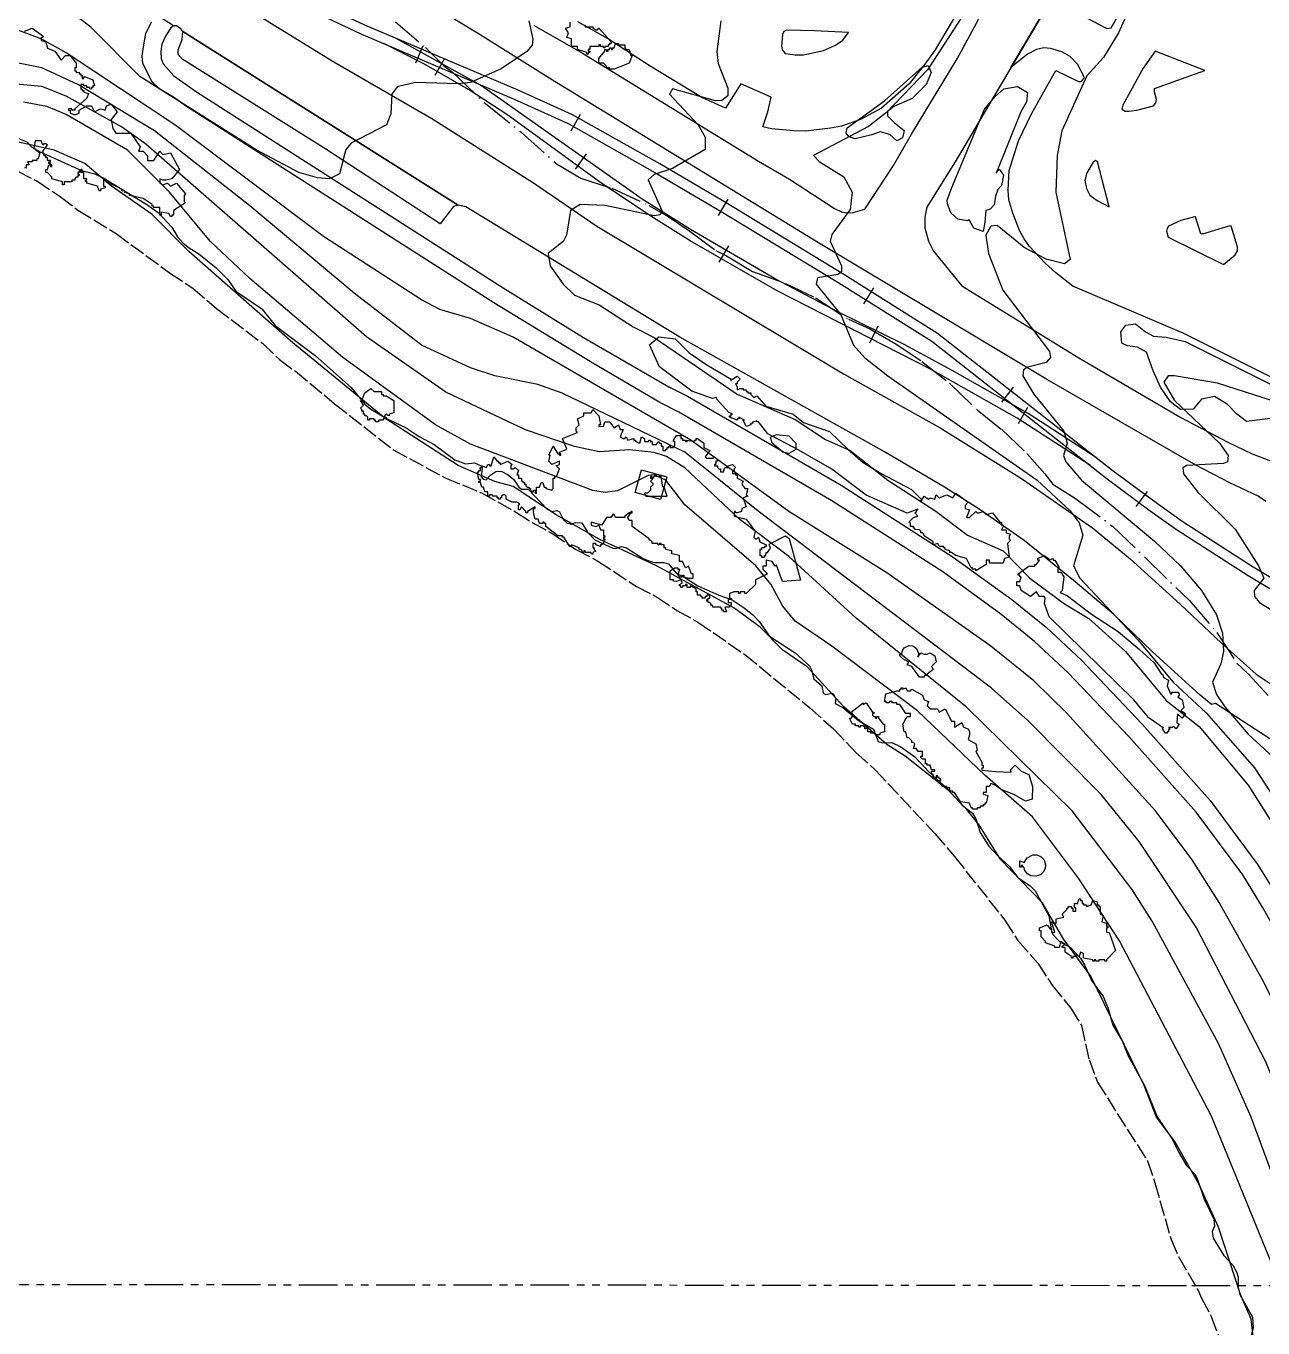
# Model space of a CAD drawing. Header units: metres. Extents: x -550 to 550, y -500 to 950.
# Drawn here: x -290.1 to -86.6, y 376.7 to 590.9 of the extents above; entities that cross this region are included whole.
import ezdxf

# ---------------------------------------------------------------- set-up
doc = ezdxf.new("R2010")
doc.units = ezdxf.units.M
doc.header["$LTSCALE"] = 2
for name, pattern in [('DASHDOT', [3.556, 2.54, -0.508, 0, -0.508]), ('DASHED', [1.524, 1.27, -0.254]), ('PHANTOM', [6.35, 3.175, -0.635, 0.635, -0.635, 0.635, -0.635])]:
    doc.linetypes.add(name, pattern=pattern)
for name, color, linetype in [('SITE-BLDG-EXIST', 7, 'CONTINUOUS'), ('SITE-FLOOD-LIMIT', 5, 'DASHED'), ('SITE-PARKING', 250, 'CONTINUOUS'), ('SITE-PATH', 84, 'CONTINUOUS'), ('SITE-PROPERTY', 7, 'PHANTOM'), ('SITE-RAIL', 7, 'CONTINUOUS'), ('SITE-ROAD-PAVED', 7, 'CONTINUOUS'), ('SITE-SETBACK-WATER', 1, 'DASHDOT'), ('SITE-TREE-CANOPY', 94, 'CONTINUOUS'), ('SITE-WATER-EDGE', 5, 'CONTINUOUS'), ('TOPO-CONTOUR-MAJOR', 8, 'CONTINUOUS'), ('TOPO-CONTOUR-MINOR', 9, 'CONTINUOUS')]:
    doc.layers.add(name, color=color, linetype=linetype)

msp = doc.modelspace()

# ---------------------------------------------------------------- linework, layer by layer
at = {"layer": 'SITE-BLDG-EXIST'}
msp.add_lwpolyline([(-189.9, 514.19), (-188.85, 517.9), (-184.65, 516.73), (-185.69, 513.02)], close=True, dxfattribs=at)
at = {"layer": 'SITE-FLOOD-LIMIT'}
msp.add_lwpolyline([(-291.52, 567.05), (-288.36, 565.44), (-284.48, 562.87), (-281.57, 560.65), (-275.3, 556.77), (-266.48, 550.32), (-262.65, 547.8), (-258.77, 544.47), (-251.22, 538.72), (-248.41, 536.04), (-245.76, 534.12), (-239.33, 528.77), (-229.68, 521.21), (-221.12, 516.58), (-215.16, 514.12), (-209.4, 510.9), (-206.81, 509.24), (-203.59, 507.48), (-199.62, 504.81), (-196, 502.89), (-189.68, 498.71), (-186.36, 497), (-183, 494.79), (-179.58, 492.87), (-171.83, 487.53), (-161.16, 478.75), (-157.23, 475.31), (-153.5, 471.32), (-150.38, 468.54), (-140.57, 458.08), (-137.35, 454.29), (-129.05, 443.82), (-126.9, 440.48), (-123.63, 436.74), (-121.27, 433.14), (-118.2, 429.35), (-116.45, 426.46), (-115.2, 420.88), (-113.81, 417.18), (-105.6, 404.22), (-104.36, 400.62), (-101.71, 391.29), (-100.47, 388.5), (-97.19, 382.78), (-96.72, 381.61), (-95.08, 378.63), (-93.69, 374.87)], dxfattribs=at)
at = {"layer": 'SITE-PARKING'}
for points in [[(-79.11, 530.06), (-99.61, 540.34), (-117.85, 548.11), (-120.67, 550.3), (-122.41, 551.9), (-125.02, 554.65), (-125.87, 555.91), (-126.65, 557.27), (-127.73, 560.11), (-128.4, 562.35), (-128.53, 563.91), (-128.33, 567.17), (-126.82, 572.05), (-124.63, 576.58), (-120.68, 583.62), (-116.91, 581.82), (-116.44, 581.79), (-115.96, 582.48), (-117.09, 584.67), (-118.33, 585.93), (-119.65, 586.66), (-121.53, 587.24), (-122.63, 587.33), (-123.83, 587.04), (-125.33, 586.32), (-128.08, 584.1), (-119.16, 599.15)], [(-118.1, 593.61), (-112.58, 590.7), (-112.19, 590.53), (-111.57, 590.65), (-110.21, 593.03)], [(-136.86, 593.22), (-140.53, 587), (-142.2, 584.63), (-144.81, 581.41), (-149.35, 577.4), (-152.78, 575.52), (-155.92, 574.45), (-157.73, 574.13), (-161.84, 573.63), (-163.76, 573.66), (-167.45, 573.99), (-168.89, 574.33), (-168.05, 576.78), (-167.49, 579.22), (-172.52, 581.41), (-175.03, 577.39), (-178.91, 579.19), (-187.44, 584.31), (-194.45, 588.87), (-199.3, 591.64)]]:
    msp.add_lwpolyline(points, dxfattribs=at)
for points in [[(-219.01, 561.47), (-219.79, 561.21), (-221.96, 558.39), (-240.79, 570.67), (-264.3, 585.42), (-264.82, 585.9), (-265.07, 586.36), (-265.09, 587.01), (-264.41, 588.69), (-264.3, 590.02)], [(-264.31, 590.02), (-264.3, 590.02), (-264.3, 590.02)], [(-163.57, 586.18), (-162.18, 586.2), (-158.88, 586.9), (-156.94, 587.77), (-155.69, 588.62), (-154.79, 589.84), (-160.35, 590.16), (-164.97, 590.22), (-165.43, 590.02), (-165.66, 589.53), (-165.8, 587.59), (-165.67, 587.01), (-165.18, 586.39)], [(-104.42, 580.11), (-104.41, 580.63), (-96.12, 583.61), (-104.34, 586.8), (-106.31, 583.99), (-109.59, 577.99), (-109.82, 577.23), (-109.27, 576.92), (-108.64, 576.91), (-107.33, 577.06), (-104.6, 577.81), (-104.19, 578.26), (-104.09, 578.84)], [(-114.12, 568.79), (-114.52, 568.51), (-115.55, 566.77), (-115.88, 565.49), (-115.59, 564.19), (-115.05, 563.1), (-113.85, 562.22), (-111.86, 561.19), (-113.83, 568.58)], [(-93.07, 551.71), (-91.13, 553.28), (-90.76, 553.95), (-90.79, 554.59), (-91.8, 558.01), (-92.05, 558.04), (-96.38, 556.71), (-96.82, 556.71), (-97.68, 559.52), (-97.86, 559.55), (-100.11, 558.91), (-102.12, 557.97), (-102.36, 557.62), (-102.47, 557.15), (-102.18, 556.18)]]:
    msp.add_lwpolyline(points, close=True, dxfattribs=at)
at = {"layer": 'SITE-PATH'}
for points in [[(-83.43, 440.25), (-86.63, 445.94), (-89.89, 451.3), (-97.58, 461.61), (-108.63, 474.05), (-118.62, 484.53), (-124.15, 489.67), (-129.71, 494.18), (-139.24, 501.1), (-157.52, 512.78), (-182.7, 527.41), (-185.81, 528.96), (-196.87, 535.46), (-213.11, 545.38), (-263.68, 577.68), (-265.87, 579.23), (-268.1, 580.54), (-268.99, 581.28), (-269.48, 581.93), (-270.87, 584.81), (-271, 585.94), (-270.74, 587.83), (-270.38, 589.69), (-269.47, 591.63)], [(-265.85, 590.96), (-266.31, 590.63), (-267.13, 589.38), (-267.79, 587.95), (-267.95, 586.71), (-267.89, 585.59), (-267.55, 584.69), (-265.81, 582.72), (-262.08, 580.07), (-211.6, 547.84), (-198.4, 539.7), (-184.34, 531.55), (-181.29, 530.03), (-156, 515.36), (-137.54, 503.55), (-127.9, 496.55), (-122.21, 491.95), (-116.51, 486.64), (-106.43, 476.06), (-95.27, 463.51), (-87.4, 452.94), (-84.03, 447.41)]]:
    msp.add_lwpolyline(points, dxfattribs=at)
at = {"layer": 'SITE-PROPERTY'}
msp.add_lwpolyline([(-98.3, 383.72), (34.09, 383.62), (28.27, 364.14), (-550, 364.89), (-550, 384.09)], close=True, dxfattribs=at)
at = {"layer": 'SITE-RAIL'}
for points in [[(-82.74, 498.64), (-88.18, 501.9), (-99.9, 509.43), (-104.18, 512.45), (-111.21, 517.67), (-140.15, 540.36), (-155.54, 550.06), (-174.9, 561.81), (-185.83, 568.23), (-200.2, 576.32), (-209.13, 580.36), (-234.38, 591.09), (-244.75, 595.97), (-270.27, 611), (-279.66, 616.93), (-285.19, 621.39), (-292.31, 628.5)], [(-293.48, 627.41), (-286.27, 620.2), (-280.59, 615.62), (-271.1, 609.64), (-245.51, 594.56), (-235.02, 589.62), (-209.77, 578.89), (-200.92, 574.89), (-186.63, 566.84), (-175.72, 560.43), (-156.38, 548.69), (-141.07, 539.06), (-112.19, 516.41), (-105.12, 511.16), (-100.8, 508.1), (-89.02, 500.54), (-83.53, 497.25)], [(-114.96, 518.63), (-127.03, 526.43), (-141.3, 534.48), (-166.49, 547.36), (-180.84, 555.6), (-186.85, 559.37), (-195.35, 565), (-210.85, 576.27), (-217.29, 580.49), (-224.66, 584.7), (-231.14, 587.97)], [(-113.95, 519.87), (-125.21, 527.18), (-137.71, 534.24), (-145.64, 538.53), (-156.51, 543.91), (-166.98, 549.4), (-180.76, 557.43), (-188.75, 562.44), (-215.35, 581.21), (-229.21, 588.88)], [(-225.95, 584.89), (-224.74, 587.74)], [(-221.3, 585.47), (-222.82, 582.77)], [(-200.4, 573.69), (-198.9, 576.4)], [(-197.97, 569.89), (-199.78, 567.38)], [(-176.15, 559.76), (-174.58, 562.44)], [(-174.55, 554.74), (-176.11, 552.06)], [(-152.26, 545.21), (-150.63, 547.84)], [(-149.94, 541.55), (-151.31, 538.77)], [(-129.55, 529.06), (-127.64, 531.5)], [(-125.32, 528.16), (-126.84, 525.46)], [(-107.43, 511.87), (-105.58, 514.36)]]:
    msp.add_lwpolyline(points, dxfattribs=at)
at = {"layer": 'SITE-ROAD-PAVED'}
for points in [[(-296.97, 619.39), (-289.59, 615.85), (-285.39, 613.43), (-271.88, 604.68), (-265.72, 600.95), (-259.25, 597.28), (-239.46, 585.05), (-223.32, 575.69), (-206.61, 565.11), (-196.2, 558), (-155.58, 533.69), (-139.7, 524.81), (-126.32, 516.49), (-114.65, 508.39), (-108.42, 503.25), (-100.23, 495.82), (-93.42, 489.37), (-87.69, 484.3), (-84.25, 482)], [(-86.12, 512.7), (-87.39, 513.57), (-92.03, 515.77), (-97.62, 518.66), (-122.06, 532.72), (-159.7, 555.27), (-203.47, 582), (-215.83, 589.73), (-261.78, 617.52)], [(-84.38, 472.95), (-94.4, 479.46), (-95.06, 479.28), (-96.94, 480.81), (-104.73, 487.95), (-111.1, 494.11), (-117.48, 499.47), (-125.88, 506.26), (-133.29, 511.43), (-138.99, 515.03), (-148.88, 520.88), (-182.52, 539.73), (-217.73, 561.18), (-219.01, 561.47), (-264.31, 590.02), (-264.62, 590.46), (-265.35, 590.96), (-265.85, 590.96), (-272.61, 595.33), (-276.03, 597.27), (-286.05, 603.87), (-289.34, 605.87), (-294.26, 608.28)], [(-119.16, 599.15), (-137.06, 568.85), (-141.88, 561.1), (-142.21, 559.5), (-142.22, 557.72), (-141.64, 555.54), (-140.78, 553.87), (-136.12, 548.2), (-116.86, 536.34), (-100.07, 526.53), (-92.35, 522.44), (-88.35, 520.52), (-80.4, 517.51)], [(-206.5, 591.03), (-198.53, 586.46), (-169.59, 568.69), (-164.47, 565.71), (-157.06, 560.9), (-155.94, 560.37), (-155, 560.21), (-154.03, 560.23), (-152.09, 560.78), (-147.36, 567.97), (-144.4, 573.14), (-136.91, 585.52), (-133, 592.71)]]:
    msp.add_lwpolyline(points, dxfattribs=at)
at = {"layer": 'SITE-SETBACK-WATER'}
msp.add_lwpolyline([(-229.34, 591.64), (-224.37, 587.38), (-221.4, 584.45), (-219.95, 583.31), (-214.5, 578.16), (-208.64, 573.46), (-202.74, 568.19), (-198.83, 565.91), (-193.72, 564.23), (-187.64, 561.41), (-184.45, 559.58), (-180.88, 557.19), (-176.62, 553.99), (-174.86, 553.14), (-170.6, 550.54), (-165.12, 548.57), (-160.21, 546.19), (-154.8, 542.68), (-151.25, 541.09), (-147.09, 538.71), (-142.7, 535.75), (-138.17, 532.15), (-133.63, 527.78), (-129.55, 524.54), (-125.46, 520.59), (-122.45, 517.23), (-121.16, 515.54), (-117.41, 513.21), (-111.27, 508.59), (-98.75, 496.46), (-94.18, 491.12), (-90.87, 486.1), (-89.01, 484.34), (-85.73, 480.8)], dxfattribs=at)
at = {"layer": 'SITE-TREE-CANOPY'}
for points in [[(-198.1, 591.06), (-198.1, 590.81), (-196.85, 590.81), (-196.85, 590.56), (-196.35, 590.31), (-196.1, 590.31), (-195.86, 590.56), (-193.85, 588.31), (-193.85, 588.06), (-194.1, 588.06), (-194.1, 587.81), (-194.35, 587.81), (-194.35, 587.56), (-194.86, 587.56), (-194.85, 587.31), (-195.1, 587.31), (-195.1, 587.56), (-195.6, 587.56), (-195.6, 587.81), (-195.85, 587.81), (-195.85, 587.56), (-197.36, 587.56), (-197.35, 587.06), (-197.6, 587.06), (-197.6, 586.81), (-197.35, 586.8), (-197.35, 586.56), (-197.6, 586.56), (-197.6, 586.32), (-197.86, 586.3), (-197.86, 586.56), (-199.35, 587.06), (-199.35, 587.56), (-200.35, 587.57), (-200.35, 588.81), (-201.1, 589.06), (-200.85, 589.81), (-201.35, 590.56), (-200.6, 590.81), (-200.6, 591.56)], [(-290.35, 590.06), (-289.1, 590.56), (-287.35, 589.31), (-287.35, 589.06), (-287.61, 589.06), (-287.6, 588.56), (-286.86, 588.31), (-286.6, 587.3), (-285.35, 586.81), (-284.35, 585.31), (-283.6, 586.05), (-282.86, 586.06), (-281.85, 584.81), (-281.85, 584.06), (-282.1, 584.06), (-282.1, 583.56), (-281.85, 583.56), (-281.86, 583.3), (-281.35, 583.32), (-281.35, 583.06), (-281.1, 583.06), (-281.1, 582.81), (-280.85, 582.81), (-280.85, 582.31), (-280.6, 582.31), (-280.6, 582.56), (-280.35, 582.56), (-279.1, 582.06), (-278.85, 581.06), (-279.1, 581.07), (-279.1, 580.81), (-279.35, 580.81), (-279.35, 580.56), (-279.61, 580.57), (-279.6, 580.81), (-280.1, 580.81), (-280.1, 581.06), (-280.6, 581.06), (-280.6, 581.31), (-281.1, 581.31), (-281.1, 580.56), (-280.85, 580.56), (-280.86, 580.31), (-280.6, 580.31), (-280.6, 580.05), (-279.85, 579.81), (-280.11, 579.06), (-282.1, 577.31), (-282.1, 577.06), (-282.6, 577.07), (-282.6, 577.31), (-283.1, 577.31), (-283.1, 577.05), (-282.85, 577.07), (-282.85, 576.57), (-282.1, 576.31), (-281.35, 576.56), (-281.35, 577.06), (-280.1, 577.81), (-279.35, 577.81), (-278.85, 576.82), (-277.85, 577.31), (-277.1, 577.06), (-276.85, 577.81), (-276.1, 578.06), (-275.1, 576.81), (-276.1, 575.55), (-275.85, 574.06), (-275.35, 573.31), (-272.85, 573.31), (-271.35, 571.07), (-271.6, 570.31), (-270.86, 570.31), (-270.11, 569.56), (-270.1, 568.81), (-269.1, 568.82), (-268.1, 570.32), (-267.61, 569.81), (-266.36, 570.06), (-264.85, 567.31), (-266.1, 565.81), (-267.11, 565.56), (-267.6, 565.57), (-268.1, 565.81), (-268.1, 565.07), (-267.61, 564.81), (-266.85, 565.06), (-266.36, 564.56), (-265.35, 565.06), (-263.85, 563.31), (-264.1, 563.06), (-264.1, 562.06), (-263.85, 561.81), (-265.86, 560.56), (-265.85, 559.81), (-266.1, 559.81), (-266.1, 559.56), (-266.36, 559.56), (-266.6, 560.06), (-267.85, 560.32), (-267.85, 559.81), (-268.1, 559.81), (-268.1, 561.06), (-269.1, 561.06), (-269.11, 561.31), (-269.35, 561.31), (-269.35, 561.56), (-270.85, 562.56), (-273.11, 563.06), (-273.11, 563.31), (-273.85, 563.56), (-273.85, 563.81), (-274.35, 563.81), (-274.35, 564.06), (-276.85, 565.31), (-276.85, 565.56), (-277.35, 565.56), (-277.35, 564.56), (-277.1, 564.55), (-277.1, 564.31), (-277.85, 564.06), (-277.85, 563.81), (-278.1, 563.81), (-278.35, 564.56), (-280.1, 565.06), (-280.1, 565.32), (-280.35, 565.32), (-280.35, 565.56), (-280.1, 565.56), (-280.1, 565.8), (-280.6, 565.81), (-280.6, 566.81), (-281.11, 566.81), (-281.11, 567.06), (-281.35, 567.06), (-281.35, 566.81), (-281.6, 566.81), (-281.6, 566.56), (-281.35, 566.56), (-281.35, 566.31), (-281.6, 566.31), (-281.61, 566.06), (-281.85, 566.06), (-282.1, 565.81), (-282.1, 565.56), (-282.6, 565.56), (-282.6, 565.31), (-283.85, 565.31), (-283.85, 564.81), (-284.1, 564.81), (-284.1, 565.31), (-285.85, 565.81), (-285.85, 566.06), (-286.6, 566.81), (-286.85, 566.82), (-286.86, 567.32), (-286.6, 567.32), (-286.35, 568.06), (-286.1, 568.06), (-286.1, 568.3), (-286.35, 568.31), (-286.36, 568.56), (-286.1, 568.56), (-286.1, 568.81), (-286.6, 568.81), (-286.6, 569.31), (-286.85, 569.31), (-286.85, 569.56), (-287.11, 569.56), (-287.35, 570.31), (-286.6, 571.31), (-286.85, 571.56), (-287.1, 571.57), (-287.35, 571.31), (-287.6, 572.06), (-288.6, 572.06), (-288.85, 570.81), (-287.85, 570.06), (-288.1, 569.06), (-288.35, 569.06), (-288.35, 568.81), (-289.1, 568.81), (-289.1, 568.56), (-289.85, 568.57), (-289.6, 568.06), (-290.1, 568.07), (-290.1, 567.56), (-290.35, 567.57)], [(-85.42, 526.35), (-89.27, 525.88), (-90.94, 527.13), (-92.49, 528.73), (-94.55, 529.97), (-96.69, 529.56), (-98.07, 527.88), (-100.17, 527.81), (-101.8, 529.11), (-103.44, 531.49), (-104.65, 534.19), (-105.77, 537.28), (-107.23, 538.1), (-108.85, 538.3), (-109.81, 538.72), (-109.96, 540.6), (-109.14, 541.7), (-107.57, 541.93), (-105.9, 540.6), (-104.58, 539.92), (-102.53, 539.71), (-99.37, 539.01), (-84.69, 531.66)]]:
    msp.add_lwpolyline(points, dxfattribs=at)
for points in [[(-192.6, 587.81), (-191.6, 587.81), (-191.6, 587.31), (-191.35, 587.06), (-190.85, 587.06), (-190.6, 586.06), (-190.35, 586.06), (-190.85, 584.8), (-193.35, 583.81), (-194.1, 583.81), (-194.1, 584.06), (-194.6, 584.06), (-194.6, 584.31), (-195.11, 584.81), (-195.85, 584.81), (-195.86, 585.56), (-194.85, 586.81), (-194.85, 587.06), (-194.6, 587.06), (-194.6, 586.81), (-194.35, 586.81), (-194.35, 587.06), (-194.1, 587.06), (-194.1, 587.31), (-193.85, 587.31), (-193.85, 587.06), (-193.6, 587.06), (-193.6, 587.31), (-193.35, 587.31), (-193.1, 588.06), (-192.6, 588.06)], [(-145.88, 572.54), (-146.8, 572.05), (-147.95, 573.09), (-149.57, 573.5), (-150.92, 573.02), (-153.66, 572.37), (-154.68, 572.71), (-155.16, 573.27), (-155, 574.19), (-148.84, 578.59), (-142.65, 584.16), (-141.65, 584.43), (-141.15, 583.3), (-142, 581.32), (-144.3, 579.02), (-147.34, 577.68), (-148.34, 576.84), (-148.37, 576.14), (-147.22, 574.98), (-145.64, 573.72)], [(-135.21, 558.89), (-136.78, 559.14), (-137.93, 560.17), (-138.51, 561.65), (-138.56, 562.26), (-137.8, 564.38), (-132.39, 577.24), (-130.67, 579.35), (-129.2, 580.59), (-126.97, 580.97), (-125.3, 579.98), (-125.5, 578.44), (-126.4, 576.82), (-130.46, 566.73), (-130.01, 567.38), (-129.29, 566.4), (-129.6, 564.69), (-130.19, 564.03), (-130.58, 562.92), (-130.82, 561.48), (-131.48, 560.82), (-132.19, 560.55), (-132.32, 558.65), (-132.63, 557.14), (-134.14, 557.65), (-134.92, 559.03)], [(-286.1, 567.82), (-285.85, 567.81), (-285.85, 568.06), (-286.1, 568.06)], [(-280.85, 567.06), (-280.85, 567.31), (-281.1, 567.31), (-281.11, 567.06)], [(-173.85, 532.81), (-173.1, 533.31), (-172.6, 532.81), (-173.1, 532.31), (-173.1, 532.07), (-173.35, 532.05), (-173.1, 531.57), (-173.1, 531.06), (-172.6, 531.31), (-172.1, 531.31), (-172.1, 531.06), (-171.61, 531.06), (-171.61, 530.81), (-171.35, 530.81), (-171.35, 530.56), (-170.85, 530.56), (-170.85, 530.31), (-170.35, 529.81), (-169.85, 530.06), (-168.39, 528.36), (-163.88, 527.05), (-162.19, 525.7), (-157.93, 524.21), (-154.91, 521.31), (-152.35, 519.11), (-149.41, 517.29), (-144.41, 514.69), (-142.78, 513.01), (-142.92, 512.57), (-142.35, 513.56), (-141.6, 513.06), (-141.35, 513.31), (-140.6, 513.06), (-140.35, 513.81), (-139.85, 513.31), (-138.6, 513.81), (-137.6, 513.31), (-137.1, 514.06), (-135.1, 512.56), (-135.6, 512.06), (-135.6, 511.56), (-134.85, 511.31), (-135.35, 510.06), (-134.85, 510.06), (-133.85, 511.06), (-133.6, 510.81), (-133.36, 510.81), (-132.6, 511.07), (-132.1, 510.56), (-131.1, 510.81), (-129.85, 509.32), (-129.6, 509.31), (-129.6, 508.81), (-129.35, 508.81), (-129.35, 508.56), (-129.6, 508.06), (-128.85, 508.06), (-128.85, 507.56), (-128.1, 507.31), (-128.35, 507.05), (-128.35, 506.57), (-128.1, 506.31), (-128.6, 505.81), (-128.35, 503.56), (-129.1, 503.31), (-129.35, 502.56), (-131.6, 502.57), (-131.6, 503.05), (-132.1, 503.06), (-132.1, 502.31), (-133.85, 501.31), (-133.85, 501.56), (-134.35, 501.56), (-134.35, 501.81), (-134.6, 501.81), (-135.35, 503.32), (-137.1, 503.81), (-137.85, 504.31), (-138.1, 504.31), (-138.1, 504.57), (-138.85, 504.81), (-138.85, 505.06), (-139.1, 505.06), (-139.1, 505.31), (-139.85, 505.31), (-140.1, 505.81), (-140.86, 505.56), (-140.85, 506.06), (-142.35, 507.06), (-142.36, 507.31), (-142.6, 507.56), (-142.85, 507.56), (-142.85, 507.81), (-143.1, 508.06), (-143.85, 508.07), (-143.85, 508.31), (-144.1, 508.31), (-144.1, 508.56), (-144.6, 508.56), (-144.6, 509.06), (-144.85, 509.31), (-144.1, 510.06), (-143.36, 510.31), (-143.85, 510.81), (-143.6, 511.06), (-143.6, 511.31), (-143.35, 511.31), (-143.35, 511.42), (-145.15, 510.77), (-151.85, 513.74), (-157.54, 518.02), (-162.97, 521.15), (-168.03, 523.85), (-169.6, 525.82), (-169.85, 525.81), (-169.85, 525.99), (-170.6, 525.76), (-170.6, 525.55), (-170.85, 525.56), (-170.85, 525.31), (-171.6, 525.06), (-172.1, 526.06), (-171.89, 526.06), (-172.85, 526.55), (-172.85, 526.31), (-173.1, 526.31), (-173.1, 526.06), (-174.35, 526.56), (-174.35, 526.81), (-174.1, 526.81), (-174.1, 527.06), (-173.89, 527.06), (-174.54, 527.38), (-176.47, 529.53), (-176.52, 529.79), (-177.13, 529.62), (-180.54, 530.85), (-185.88, 534.84), (-187.54, 538.48), (-185.96, 539.79), (-183.3, 539.45), (-180.98, 537.13), (-178.09, 535.2), (-174.1, 532.81)], [(-232.85, 530.81), (-231.6, 530.81), (-231.6, 530.31), (-231.35, 530.31), (-231.35, 530.06), (-230.85, 530.06), (-229.6, 529.31), (-229.6, 527.31), (-230.35, 527.06), (-230.35, 526.81), (-230.6, 526.82), (-230.85, 527.06), (-231.1, 526.8), (-231.1, 526.56), (-230.86, 526.56), (-230.85, 526.32), (-231.35, 526.32), (-231.35, 526.06), (-232.1, 526.06), (-232.1, 525.81), (-232.6, 525.81), (-232.6, 526.06), (-232.85, 526.06), (-232.85, 526.31), (-233.6, 526.31), (-233.6, 526.06), (-233.85, 526.06), (-233.85, 526.56), (-234.1, 526.81), (-234.35, 526.81), (-234.35, 527.07), (-234.6, 527.07), (-234.6, 527.55), (-234.85, 527.56), (-234.85, 527.81), (-235.1, 528.06), (-234.6, 528.56), (-235.1, 529.31), (-234.85, 529.31), (-234.35, 530.56), (-233.35, 531.31)], [(-174.15, 532.56), (-174.1, 532.56), (-174.1, 532.81)], [(-202.35, 520.81), (-201.1, 521.31), (-201.85, 523.06), (-199.35, 524.06), (-199.6, 524.31), (-199.6, 524.82), (-199.1, 525.32), (-199.36, 526.31), (-198.35, 526.8), (-198.35, 527.31), (-197.1, 527.31), (-196.85, 527.82), (-195.85, 526.81), (-195.6, 525.31), (-195.85, 525.31), (-195.85, 525.06), (-195.1, 525.07), (-194.85, 525.81), (-194.1, 525.81), (-193.35, 524.81), (-192.6, 525.31), (-192.35, 524.56), (-191.85, 524.56), (-192.35, 523.32), (-191.85, 523.06), (-191.6, 523.06), (-191.35, 523.31), (-191.1, 522.81), (-190.1, 523.06), (-190.11, 522.81), (-189.85, 522.81), (-189.85, 522.56), (-189.1, 522.31), (-188.85, 523.31), (-188.35, 523.06), (-188.35, 522.56), (-187.61, 522.56), (-187.61, 522.81), (-187.35, 522.81), (-187.35, 522.56), (-187.1, 522.56), (-187.1, 522.06), (-186.35, 522.06), (-186.1, 522.56), (-185.85, 522.31), (-185.6, 522.3), (-185.61, 521.82), (-185.35, 521.82), (-185.35, 521.06), (-184.86, 521.06), (-184.85, 521.31), (-184.6, 521.31), (-184.6, 521.56), (-184.35, 521.56), (-184.36, 521.81), (-184.1, 521.81), (-184.1, 521.56), (-183.85, 521.56), (-183.6, 521.56), (-183.6, 521.81), (-183.35, 521.81), (-183.35, 522.56), (-183.6, 522.56), (-183.6, 522.81), (-183.1, 523.56), (-182.35, 523.56), (-182.35, 523.06), (-182.1, 523.06), (-182.1, 522.81), (-181.6, 522.81), (-181.6, 522.56), (-181.35, 522.55), (-181.36, 522.81), (-180.1, 522.56), (-180.1, 522.81), (-179.85, 522.81), (-179.85, 523.06), (-179.6, 523.06), (-178.6, 522.31), (-178.6, 521.56), (-177.6, 521.06), (-178.35, 520.06), (-178.1, 519.81), (-177.1, 519.81), (-176.85, 520.06), (-176.35, 519.56), (-176.35, 519.31), (-176.6, 519.31), (-176.6, 518.81), (-176.85, 518.81), (-176.85, 518.56), (-176.35, 518.55), (-176.36, 518.31), (-176.1, 518.06), (-175.85, 518.06), (-175.85, 517.56), (-175.35, 517.56), (-175.11, 518.31), (-174.6, 518.31), (-174.6, 518.56), (-173.85, 518.81), (-173.35, 518.31), (-173.6, 518.06), (-173.6, 517.81), (-173.85, 517.81), (-173.85, 517.31), (-173.35, 517.3), (-173.35, 517.06), (-173.11, 517.06), (-173.1, 516.56), (-172.1, 516.06), (-172.35, 515.56), (-171.85, 514.81), (-171.35, 514.81), (-171.6, 513.81), (-171.35, 513.56), (-172.1, 513.31), (-171.6, 511.81), (-172.35, 511.56), (-172.36, 511.06), (-173.1, 510.81), (-173.35, 510.81), (-173.35, 511.06), (-173.61, 511.06), (-173.6, 510.31), (-171.61, 509.81), (-170.11, 507.81), (-170.35, 506.81), (-170.1, 506.55), (-169.85, 506.57), (-169.6, 506.81), (-169.35, 506.06), (-168.35, 505.56), (-168.35, 505.31), (-168.6, 505.31), (-168.6, 505.06), (-169.11, 505.06), (-169.11, 504.81), (-169.35, 504.81), (-169.35, 503.81), (-169.1, 503.81), (-169.1, 503.56), (-168.6, 503.56), (-168.6, 503.81), (-168.36, 503.81), (-168.35, 504.31), (-168.1, 504.31), (-167.63, 505.03), (-167.84, 505.65), (-165.12, 507.07), (-164.55, 506.61), (-162.67, 499.75), (-165.64, 499.53), (-166.63, 502.21), (-166.86, 502.06), (-167.35, 502.81), (-168.35, 503.06), (-168.35, 502.06), (-168.85, 502.06), (-168.85, 501.56), (-168.1, 500.81), (-170.1, 499.81), (-170.1, 499.06), (-171.6, 497.56), (-171.85, 497.56), (-171.85, 497.81), (-172.61, 497.82), (-172.61, 497.56), (-172.85, 497.56), (-172.85, 497.82), (-173.6, 497.81), (-174.35, 497.56), (-174.35, 496.81), (-174.1, 496.8), (-174.1, 496.56), (-174.6, 496.56), (-174.6, 496.06), (-174.1, 496.06), (-174.1, 495.56), (-174.35, 495.56), (-174.35, 495.31), (-175.1, 495.32), (-174.85, 494.56), (-175.36, 494.56), (-175.35, 494.82), (-175.6, 494.82), (-175.6, 495.06), (-175.85, 495.31), (-177.1, 495.31), (-177.1, 495.56), (-177.35, 495.56), (-177.35, 495.81), (-177.6, 496.06), (-177.85, 496.06), (-177.85, 496.31), (-178.11, 496.31), (-178.1, 496.57), (-177.85, 496.57), (-177.85, 496.81), (-177.6, 496.81), (-177.61, 497.31), (-178.1, 497.31), (-178.1, 497.05), (-178.35, 497.06), (-178.35, 496.81), (-178.85, 496.81), (-178.86, 497.06), (-179.1, 497.06), (-179.1, 497.31), (-179.6, 497.31), (-179.6, 497.81), (-179.85, 497.81), (-179.85, 498.31), (-180.85, 498.81), (-180.85, 498.56), (-181.35, 498.56), (-181.35, 499.06), (-181.61, 499.06), (-181.6, 498.81), (-182.1, 498.81), (-182.1, 498.56), (-182.35, 498.56), (-182.35, 498.81), (-182.6, 498.81), (-182.6, 499.06), (-182.1, 499.31), (-182.35, 499.81), (-183.1, 499.56), (-183.6, 499.57), (-183.6, 499.81), (-184.1, 499.81), (-184.1, 501.31), (-183.35, 501.81), (-182.85, 501.81), (-182.85, 501.56), (-182.6, 501.56), (-182.85, 500.57), (-182.6, 500.31), (-182.1, 500.31), (-182.1, 500.56), (-181.85, 500.56), (-181.85, 500.31), (-181.11, 500.06), (-180.35, 500.06), (-180.35, 500.81), (-180.6, 500.81), (-181.1, 502.06), (-181.6, 501.81), (-182.1, 502.81), (-182.6, 502.81), (-182.6, 503.81), (-183.85, 504.06), (-183.85, 504.56), (-184.85, 504.81), (-184.86, 505.06), (-185.1, 505.06), (-185.1, 505.56), (-185.6, 505.56), (-185.6, 505.81), (-185.85, 505.81), (-185.85, 505.56), (-186.1, 505.56), (-186.1, 505.81), (-187.1, 505.81), (-187.1, 506.06), (-187.35, 506.31), (-187.6, 506.31), (-187.6, 506.56), (-190.35, 508.56), (-190.35, 509.56), (-190.85, 509.56), (-191.11, 510.07), (-190.6, 510.81), (-190.85, 510.81), (-191.6, 510.31), (-191.6, 510.07), (-193.1, 510.06), (-193.35, 510.56), (-193.6, 510.56), (-193.6, 510.31), (-193.85, 510.31), (-193.85, 510.06), (-194.6, 510.06), (-195.36, 508.81), (-197.1, 509.31), (-197.1, 508.81), (-196.35, 508.56), (-195.85, 508.81), (-195.6, 508.06), (-195.1, 508.06), (-195.11, 507.06), (-194.85, 507.06), (-194.85, 506.81), (-195.11, 506.81), (-195.11, 506.56), (-194.85, 506.55), (-194.85, 506.31), (-195.1, 506.31), (-195.1, 505.81), (-195.35, 505.81), (-195.35, 505.57), (-195.61, 505.55), (-195.6, 505.31), (-196.35, 505.56), (-196.35, 505.81), (-196.86, 505.81), (-196.85, 505.06), (-196.6, 505.06), (-196.6, 504.81), (-196.35, 504.55), (-196.85, 504.31), (-196.85, 504.05), (-197.1, 504.06), (-197.1, 504.31), (-198.1, 504.31), (-198.1, 504.56), (-198.35, 504.56), (-198.35, 504.31), (-198.61, 504.31), (-198.61, 504.56), (-198.85, 504.81), (-199.1, 504.81), (-199.1, 505.06), (-200.35, 505.56), (-200.35, 505.31), (-200.61, 505.31), (-201.6, 506.81), (-201.85, 506.81), (-201.85, 507.07), (-202.6, 507.05), (-204.6, 508.56), (-204.6, 509.06), (-204.85, 509.06), (-204.86, 509.31), (-205.1, 509.31), (-205.1, 509.06), (-205.6, 509.06), (-205.85, 509.81), (-206.35, 509.81), (-206.6, 510.81), (-206.6, 511.57), (-206.36, 511.57), (-206.35, 511.81), (-207.61, 511.06), (-207.6, 510.81), (-207.85, 510.81), (-207.85, 511.06), (-208.6, 511.81), (-208.86, 511.31), (-209.1, 511.31), (-209.1, 512.06), (-208.85, 512.31), (-209.35, 512.56), (-210.1, 512.56), (-211.1, 513.06), (-211.1, 513.56), (-211.35, 513.81), (-211.6, 513.81), (-211.85, 513.56), (-211.85, 513.31), (-212.1, 513.31), (-212.1, 513.06), (-212.35, 513.06), (-212.35, 513.31), (-212.6, 513.31), (-212.6, 513.56), (-213.35, 513.55), (-213.35, 513.81), (-213.85, 513.81), (-213.85, 513.56), (-214.1, 513.56), (-214.1, 514.31), (-214.6, 514.31), (-214.85, 515.06), (-215.1, 515.06), (-215.35, 515.82), (-215.6, 515.8), (-215.6, 516.06), (-215.35, 516.06), (-215.35, 516.3), (-215.6, 516.31), (-215.85, 517.56), (-215.6, 517.56), (-215.6, 517.81), (-215.35, 517.81), (-215.36, 518.31), (-215.1, 518.31), (-215.1, 518.56), (-214.35, 518.31), (-214.1, 518.81), (-213.85, 518.81), (-213.85, 518.56), (-213.6, 518.56), (-213.11, 520.06), (-212.6, 519.32), (-212.36, 519.32), (-212.36, 519.06), (-212.1, 519.06), (-212.1, 518.81), (-210.85, 519.31), (-210.1, 518.81), (-210.36, 518.56), (-210.35, 518.06), (-209.85, 518.06), (-209.6, 518.31), (-209.1, 517.81), (-209.35, 517.06), (-209.1, 517.06), (-209.1, 516.56), (-208.6, 516.56), (-208.6, 516.06), (-208.35, 516.06), (-208.35, 515.81), (-208.1, 515.81), (-208.11, 515.56), (-207.85, 515.56), (-207.85, 515.3), (-207.6, 515.06), (-207.35, 515.06), (-207.35, 514.81), (-207.1, 514.81), (-207.1, 514.56), (-206.85, 514.31), (-206.6, 514.31), (-206.6, 514.56), (-206.35, 514.56), (-206.35, 514.06), (-206.1, 514.06), (-206.1, 515.06), (-205.6, 515.06), (-205.35, 515.81), (-205.1, 515.81), (-204.85, 515.06), (-204.6, 515.06), (-204.6, 514.81), (-203.61, 514.56), (-203.35, 514.81), (-203.35, 516.56), (-203.1, 516.56), (-203.1, 516.81), (-202.85, 516.81), (-202.35, 518.06), (-202.86, 518.56), (-202.35, 518.81), (-202.35, 519.31), (-203.6, 518.81), (-204.1, 519.32), (-203.85, 520.3), (-204.1, 520.31), (-203.35, 521.81), (-202.6, 520.56), (-202.35, 520.56)], [(-202.35, 520.31), (-202.1, 520.31), (-202.1, 520.56), (-202.35, 520.56)], [(-187.1, 516.31), (-187.35, 516.06), (-186.85, 515.57), (-187.35, 515.07), (-187.35, 514.57), (-187.85, 514.07), (-188.35, 514.05), (-188.35, 513.81), (-188.1, 513.81), (-188.1, 513.56), (-184.61, 513.56), (-185.1, 515.06), (-185.35, 515.06), (-185.61, 516.81), (-186.35, 516.81), (-186.35, 517.06), (-186.6, 517.06), (-186.6, 516.81), (-186.86, 516.81), (-186.86, 516.56), (-187.1, 516.56)], [(-187.1, 516.81), (-187.35, 516.81), (-187.35, 516.56), (-187.1, 516.56)], [(-190.35, 510.81), (-190.35, 511.07), (-190.61, 511.07), (-190.6, 510.81)], [(-122.6, 497.06), (-123.35, 497.06), (-123.85, 497.81), (-124.85, 497.06), (-126.35, 498.06), (-126.6, 498.81), (-127.1, 498.81), (-127.1, 499.56), (-126.6, 499.56), (-126.35, 500.31), (-126.6, 500.31), (-126.6, 500.56), (-126.85, 500.56), (-126.85, 500.81), (-125.1, 502.06), (-124.11, 502.05), (-124.11, 502.31), (-123.85, 502.31), (-123.35, 503.05), (-123.61, 503.06), (-123.61, 503.31), (-122.6, 503.81), (-121.85, 503.31), (-121.85, 503.06), (-121.11, 503.31), (-121.11, 503.06), (-120.85, 503.06), (-120.1, 501.82), (-120.35, 501.56), (-120.35, 501.06), (-119.85, 501.06), (-119.35, 500.31), (-119.6, 498.06), (-119.93, 497.73), (-118.76, 497.19), (-114.77, 494.17), (-110.39, 491.29), (-106.89, 488.35), (-104.47, 486.18), (-103.3, 484.31), (-103.11, 484.31), (-102.94, 483.73), (-102.1, 483.32), (-102.34, 482.39), (-101.82, 481.06), (-101.6, 481.06), (-101.6, 481.31), (-100.6, 481.31), (-100.35, 481.05), (-100.35, 480.81), (-100.6, 480.57), (-99.85, 480.06), (-99.6, 478.81), (-100.1, 478.31), (-99.35, 477.81), (-99.85, 477.06), (-100.65, 477.77), (-100.78, 476.28), (-100.35, 476.06), (-100.85, 475.32), (-101.38, 475.66), (-101.54, 475.52), (-102.14, 475.51), (-101.85, 475.31), (-102.1, 475.06), (-102.1, 474.81), (-102.35, 474.81), (-102.35, 474.56), (-102.6, 474.56), (-103.1, 475.31), (-102.92, 475.5), (-103.09, 475.49), (-105.37, 477.12), (-107.84, 480.04), (-121.74, 493.73), (-122.55, 495.93), (-122.4, 496.79)], [(-144.85, 486.28), (-145.85, 486.81), (-146.35, 487.31), (-146.35, 487.56), (-146.03, 487.63), (-145.92, 488.19), (-145.62, 488.62), (-144.79, 489.02), (-144.17, 488.94), (-143.57, 488.52), (-143.27, 487.75), (-143.39, 487.06), (-142.85, 487.81), (-142.35, 487.56), (-141.86, 487.56), (-141.35, 487.81), (-140.6, 487.32), (-140.35, 486.31), (-141.1, 485.56), (-140.85, 485.06), (-141.85, 484.31), (-141.85, 484.06), (-142.35, 484.06), (-142.35, 483.81), (-143.1, 483.82), (-144.35, 485.56), (-145.1, 485.81)], [(-130.51, 468.26), (-128, 468.15), (-128.1, 468.56), (-127.35, 469.31), (-126.39, 468.35), (-125.12, 467.77), (-124.51, 465.79), (-124.56, 463.71), (-125.66, 463.38), (-127.44, 464.42), (-129.78, 465.35), (-130.63, 466.04), (-131.36, 466.29), (-131.6, 465.81), (-132.1, 465.81), (-132.1, 464.81), (-132.6, 464.81), (-132.6, 464.56), (-131.85, 464.31), (-132.1, 463.07), (-132.35, 463.05), (-132.35, 462.81), (-132.61, 462.81), (-132.6, 462.55), (-133.1, 462.56), (-133.1, 462.31), (-133.6, 462.31), (-133.6, 462.06), (-134.36, 462.06), (-134.35, 462.31), (-134.6, 462.31), (-134.85, 463.06), (-136.35, 463.31), (-137.35, 464.81), (-137.6, 464.81), (-137.6, 465.06), (-138.1, 465.06), (-138.1, 465.57), (-138.6, 465.56), (-138.61, 465.81), (-139.35, 465.81), (-139.35, 466.06), (-139.6, 466.31), (-139.85, 466.31), (-139.85, 466.81), (-139.6, 466.81), (-139.6, 467.06), (-139.85, 467.06), (-139.85, 467.31), (-140.1, 467.31), (-140.1, 467.56), (-140.35, 467.56), (-140.35, 467.06), (-140.85, 467.06), (-140.85, 467.81), (-141.1, 467.81), (-141.1, 468.31), (-140.6, 468.31), (-140.6, 468.56), (-141.1, 468.56), (-141.35, 469.31), (-141.85, 469.31), (-141.85, 469.56), (-142.1, 469.56), (-142.1, 470.31), (-142.6, 470.31), (-142.85, 470.56), (-142.85, 470.81), (-142.6, 470.81), (-142.6, 471.56), (-143.35, 471.56), (-143.35, 471.81), (-143.6, 471.81), (-143.6, 472.06), (-144.1, 472.06), (-143.86, 472.81), (-144.1, 473.06), (-144.35, 473.06), (-144.35, 473.3), (-144.85, 473.81), (-145.1, 473.81), (-145.36, 474.81), (-145.6, 474.81), (-145.85, 476.07), (-145.1, 477.31), (-144.6, 477.31), (-144.6, 477.81), (-145.35, 477.81), (-146.35, 479.31), (-146.85, 479.32), (-146.85, 479.56), (-147.6, 479.56), (-147.6, 479.81), (-148.1, 479.81), (-148.1, 479.56), (-148.6, 479.56), (-148.6, 479.81), (-148.85, 479.81), (-148.61, 481.06), (-146.85, 481.56), (-146.35, 481.56), (-146.35, 481.81), (-146.1, 481.81), (-146.1, 482.06), (-145.85, 482.06), (-145.85, 481.81), (-145.35, 482.06), (-145.1, 481.56), (-144.6, 481.56), (-144.35, 481.81), (-142.6, 480.81), (-142.35, 480.07), (-141.6, 479.81), (-141.85, 479.06), (-141.35, 478.56), (-140.11, 478.56), (-139.85, 478.06), (-138.86, 478.56), (-137.85, 476.56), (-137.36, 476.55), (-137.35, 475.56), (-136.11, 476.31), (-135.85, 475.56), (-135.1, 475.31), (-134.85, 474.8), (-134.85, 474.32), (-135.11, 473.56), (-133.85, 472.81), (-133.6, 471.81), (-133.85, 471.56), (-132.85, 469.81), (-132.85, 469.31), (-132.6, 469.31), (-132.6, 468.81), (-132.85, 468.81), (-132.85, 468.51)], [(-150.85, 478.06), (-150.6, 478.06), (-150.6, 477.81), (-150.85, 477.81), (-150.85, 477.56), (-150.6, 477.31), (-150.35, 477.31), (-150.35, 477.06), (-150.1, 477.06), (-150.1, 477.31), (-149.85, 477.31), (-149.85, 477.06), (-149.1, 476.06), (-148.85, 476.06), (-148.85, 474.81), (-149.6, 474.56), (-149.6, 474.31), (-150.35, 474.31), (-150.36, 474.56), (-151.1, 474.56), (-151.1, 474.82), (-151.61, 474.81), (-151.6, 475.56), (-151.85, 475.56), (-151.85, 475.31), (-152.1, 475.31), (-152.1, 475.56), (-152.36, 475.81), (-152.85, 475.81), (-152.85, 475.56), (-153.1, 475.56), (-153.1, 475.81), (-153.61, 475.81), (-153.6, 476.06), (-154.1, 476.07), (-154.6, 477.06), (-154.35, 477.06), (-154.1, 477.31), (-154.1, 477.81), (-154.35, 478.06), (-152.35, 479.56), (-152.35, 479.31), (-151.85, 479.56)], [(-126.1, 452.56), (-126.1, 452.81), (-126.36, 452.81), (-126.36, 452.56), (-126.6, 452.56), (-126.6, 453.56), (-125.86, 453.31), (-125.39, 454.09), (-124.44, 454.57), (-123.73, 454.54), (-123.08, 454.24), (-122.6, 453.72), (-122.36, 452.92), (-122.42, 452.34), (-122.73, 451.7), (-123.18, 451.3), (-123.96, 451.03), (-124.78, 451.13), (-125.3, 451.43), (-125.74, 451.99), (-125.91, 452.56)], [(-116.6, 447.06), (-116.35, 447.06), (-116.35, 446.56), (-116.1, 446.56), (-116.1, 446.31), (-115.6, 446.31), (-115.6, 446.06), (-114.85, 446.31), (-114.6, 447.06), (-113.85, 446.81), (-113.85, 446.31), (-113.61, 446.31), (-113.61, 446.06), (-113.35, 446.05), (-113.35, 444.81), (-112.85, 444.56), (-113.1, 443.56), (-112.35, 443.31), (-112.35, 442.81), (-112.1, 442.8), (-112.1, 442.56), (-112.35, 442.56), (-112.35, 441.82), (-111.86, 441.81), (-110.86, 438.81), (-112.35, 437.31), (-112.35, 437.07), (-112.6, 437.07), (-112.6, 437.31), (-113.6, 437.31), (-113.6, 437.06), (-114.1, 437.06), (-114.1, 437.31), (-114.35, 437.31), (-114.35, 437.06), (-114.6, 437.06), (-114.6, 437.31), (-116.1, 437.56), (-116.1, 438.31), (-116.6, 438.56), (-116.85, 437.81), (-117.35, 438.06), (-117.35, 437.81), (-117.85, 437.81), (-117.85, 437.56), (-118.1, 437.56), (-118.1, 437.81), (-119.1, 438.57), (-119.11, 439.31), (-119.6, 439.31), (-119.6, 439.56), (-119.1, 439.81), (-119.86, 440.31), (-120.1, 439.31), (-120.85, 439.31), (-120.85, 439.56), (-122.35, 440.06), (-122.36, 440.3), (-123.1, 441.06), (-123.1, 442.06), (-123.35, 442.06), (-123.35, 442.56), (-122.1, 443.06), (-121.6, 442.31), (-121.36, 442.31), (-121.35, 441.81), (-120.85, 441.82), (-121.35, 443.56), (-121.1, 443.56), (-121.1, 443.31), (-120.6, 443.31), (-120.6, 444.06), (-119.35, 444.31), (-119.6, 444.81), (-118.85, 445.56), (-118.85, 445.81), (-118.61, 445.81), (-118.61, 446.06), (-118.1, 446.06), (-118.1, 445.81), (-117.85, 445.8), (-117.85, 445.32), (-117.35, 445.31), (-117.36, 445.82), (-117.6, 445.82), (-117.6, 446.56), (-117.1, 446.56), (-116.85, 447.31), (-116.6, 447.3)]]:
    msp.add_lwpolyline(points, close=True, dxfattribs=at)
at = {"layer": 'SITE-WATER-EDGE'}
msp.add_lwpolyline([(-291.36, 572.42), (-289.98, 571.86), (-289.17, 571), (-287.79, 570.23), (-280.96, 567.17), (-278.78, 566.6), (-277.31, 565.9), (-270.21, 561.56), (-268.36, 560.22), (-266.13, 557.84), (-265.2, 556.26), (-264.24, 555.2), (-263.28, 554.44), (-261.66, 553.47), (-258.8, 551.13), (-256.93, 549.22), (-255.57, 547.32), (-251.32, 544.37), (-249.13, 541.68), (-242.52, 536.69), (-236.61, 531.45), (-234.34, 528.72), (-233.4, 527.91), (-230.56, 526.26), (-227.54, 524.83), (-225.45, 523.4), (-222.93, 522.1), (-219.56, 519.56), (-217.81, 518.89), (-216.3, 519.06), (-215.23, 518.59), (-215.06, 518.18), (-215.21, 516.75), (-214.89, 516.35), (-214.42, 516.28), (-213.65, 517.09), (-212.8, 517.63), (-211.94, 517.67), (-210.88, 517.13), (-209.92, 516.36), (-209.05, 515.04), (-208.58, 514.74), (-207.49, 514.73), (-204.35, 511.43), (-203.57, 511.05), (-202.75, 511.19), (-202.35, 510.98), (-201.65, 509.68), (-201.13, 509.17), (-200.41, 508.98), (-199.69, 509.23), (-198.64, 509.16), (-197.74, 507.67), (-196.52, 506.39), (-193.57, 505.02), (-193.06, 504.97), (-192.14, 505.29), (-191.33, 505.08), (-188.54, 503.33), (-187.45, 502.86), (-186.68, 502.66), (-185.17, 502.66), (-184.42, 502.45), (-183.14, 500.93), (-181.86, 500.3), (-179.58, 498.84), (-176.1, 497.26), (-173.91, 496.52), (-171.97, 495.21), (-170.52, 494.03), (-169.49, 492.96), (-167.77, 490.53), (-163.57, 487.79), (-161.21, 485.65), (-160.85, 485), (-160.48, 483.53), (-159.19, 482.37), (-158.93, 481.16), (-158.53, 480.92), (-157.54, 481.18), (-157.31, 481.06), (-156.86, 480.3), (-156.99, 479.46), (-155.73, 478.8), (-153.11, 476.69), (-150.68, 475.24), (-149.89, 473.23), (-149.21, 472.98), (-147.63, 473.05), (-146.14, 472.32), (-143.88, 470.69), (-141.5, 468.17), (-138.55, 465.45), (-136.03, 462.68), (-134.39, 461.4), (-133.82, 460.49), (-133.14, 458.26), (-131.69, 456), (-130.2, 454.4), (-128.34, 452.72), (-126.93, 450.81), (-124.91, 449.45), (-124.04, 448.66), (-121.84, 444.5), (-121.4, 442.08), (-121.13, 441.46), (-120.06, 440.29), (-118.24, 439.29), (-116.62, 437.56), (-115.94, 436.45), (-114.79, 433.87), (-112.85, 431.26), (-112.08, 429.47), (-111.29, 426.52), (-109.76, 423.98), (-108.79, 421.63), (-106.03, 416.51), (-103.99, 411.47), (-101.46, 407.72), (-100.44, 405.6), (-99.15, 403.47), (-97.79, 402.02), (-97.39, 401.32), (-96.26, 397.9), (-94.64, 394.63), (-94.55, 393.46), (-94.94, 392.6), (-94.75, 391.51), (-93, 388.67), (-91.55, 387.05), (-90.93, 385.98), (-90.68, 385.1), (-90.68, 383.4), (-90.38, 382.22), (-88.29, 378.49), (-88.19, 376.74), (-88.79, 374.5)], dxfattribs=at)
at = {"layer": 'TOPO-CONTOUR-MAJOR'}
for points in [[(-133.92, 595.82), (-141.8, 583.73), (-148.51, 576.68), (-151.49, 574.41), (-160.53, 569.63), (-159.63, 568.62), (-155.52, 566.12), (-154.17, 563.58), (-154.51, 560.73), (-157.53, 556.61), (-157.79, 555.52), (-155.95, 551.49), (-155.94, 550.48), (-156.53, 550.05), (-159.88, 549.47), (-160.09, 548.47), (-156.03, 543.43), (-153.93, 538.39), (-152.16, 536.37), (-148.32, 533.35), (-123.73, 516.22), (-118.33, 511.18), (-116.84, 509.17), (-116.2, 507.15), (-117.74, 502.12), (-116.74, 500.1), (-107.15, 489.96), (-101.37, 482.97), (-95.91, 477.93), (-87.95, 468.86), (-81.41, 458.79)], [(-68.52, 367.09), (-73.26, 385.23), (-76.04, 392.29), (-81.96, 410.18), (-86.09, 420.5), (-97.58, 442.67), (-106.97, 456.77), (-113.2, 464.5), (-125.29, 476.68), (-131.25, 481.96), (-169.63, 511.08), (-181.72, 520.83), (-201.87, 530.54), (-205.9, 531.95), (-212.95, 533.37), (-216.98, 534.7), (-225.04, 538.39), (-236.13, 546.97), (-253.26, 561.34), (-268.96, 573.66), (-281.47, 581.23), (-287.52, 584.06), (-295.58, 585.66)]]:
    msp.add_lwpolyline(points, dxfattribs=at)
at = {"layer": 'TOPO-CONTOUR-MINOR'}
for points in [[(-107.67, 595.82), (-110.36, 589.78), (-112.84, 585.75), (-115.58, 582.72), (-119.7, 573.66), (-120.44, 569.63), (-120.68, 563.58), (-118.3, 552.5), (-119.24, 551.81), (-122.27, 552.56), (-125.9, 554.51), (-130.33, 558.1), (-131.34, 558), (-132.16, 556.53), (-131.76, 553.5), (-129.39, 547.46), (-121.72, 537.38), (-121.54, 536.37), (-122.27, 535.59), (-125.29, 534.78), (-125.98, 534.36), (-126.12, 533.35), (-124.28, 530.33), (-119.37, 524.28), (-118.79, 522.27), (-119.4, 520.25), (-119.02, 519.24), (-116.45, 516.22), (-104.42, 506.15), (-100.15, 502.12), (-96.72, 498.08), (-94.2, 494.05), (-93.23, 491.03), (-93.09, 488.01), (-93.52, 485.99), (-94.86, 482.97), (-94.2, 480.96), (-92.88, 478.94), (-89.02, 474.4), (-78.6, 464.83)], [(-207.36, 591.79), (-206.7, 588.77), (-206.83, 587.76), (-207.71, 586.75), (-211.95, 583.88), (-216.98, 581.66), (-219, 581.41), (-226.05, 581.64), (-229.07, 580.93), (-229.93, 579.7), (-230.08, 576.5), (-230.8, 574.66), (-236.61, 571.64), (-237.47, 570.63), (-238.51, 566.6), (-240.16, 565.78), (-242.17, 565.93), (-245.2, 566.83), (-252.25, 570.58), (-271.39, 582.63), (-279.46, 590.76), (-281.47, 592.28)], [(-175.78, 591.79), (-176.44, 586.75), (-176.21, 584.74), (-174.63, 580.71), (-174.66, 579.46), (-175.61, 578.69), (-176.68, 578.59), (-183.73, 580.57), (-184.24, 579.7), (-179.5, 574.66), (-178.39, 572.65), (-178.38, 570.63), (-183.73, 567.46), (-186.75, 566.49), (-187.74, 565.6), (-185.49, 560.56), (-185.75, 559.87), (-186.75, 559.67), (-194.82, 561.42), (-198.92, 561.56), (-200.5, 560.56), (-201.16, 556.53), (-201.69, 555.52), (-204.17, 553.5), (-203.89, 551.49), (-201.75, 548.47), (-199.85, 546.66), (-195.82, 545.05), (-190.21, 541.41), (-186.75, 539.67), (-173.11, 530.33), (-163.58, 526.17), (-158.54, 522.89), (-154.51, 521.08), (-148.29, 516.22), (-140.4, 511.11), (-135.18, 507.15), (-129.32, 504.58), (-124.96, 500.1), (-119.24, 495.87), (-115.21, 493.47), (-109.22, 488.01), (-102.51, 479.95), (-97.08, 475.67), (-89.02, 466.04), (-84.99, 459.71)], [(-63.22, 367.09), (-68.42, 388.25), (-73.85, 403.37), (-77.09, 410.42), (-81.5, 423.52), (-86.42, 433.6), (-93.76, 446.7), (-98.23, 453.75), (-104.27, 461.81), (-118.91, 477.93), (-124.28, 483.19), (-131.34, 488.9), (-148.47, 500.97), (-164.59, 511.04), (-180.71, 522.76), (-209.93, 539.71), (-216.98, 542.83), (-222.02, 544.31), (-225.04, 545.9), (-241.17, 556.3), (-265.61, 574.66), (-283.49, 586.53), (-287.52, 588.77), (-292.89, 590.79)], [(-78.88, 385.23), (-88.53, 411.43), (-93.87, 423.52), (-104.8, 443.67), (-108.16, 448.92), (-117.99, 461.81), (-135.43, 478.94), (-153.5, 493.49), (-164.59, 503.64), (-172.65, 509.76), (-181.73, 518.24), (-184.74, 520.12), (-186.75, 520.78), (-190.79, 521.18), (-195.82, 520.89), (-199.85, 521.76), (-207.91, 524.49), (-221.01, 530.68), (-234.11, 539.79), (-270.39, 571.47), (-274.42, 574.36), (-283.49, 579.41), (-287.52, 580.99), (-302.63, 582.34)], [(-85.13, 387.25), (-95.06, 411.57), (-110.18, 440.42), (-116.94, 450.73), (-124.51, 460.8), (-132.34, 467.67), (-143.43, 478.24), (-157.53, 488.89), (-163.58, 493.01), (-165.6, 495.5), (-167.54, 499.09), (-170, 502.12), (-181.72, 512.17), (-184.81, 516.22), (-186.75, 517.08), (-187.76, 517), (-192.8, 514.46), (-194.82, 514.18), (-196.83, 514.52), (-216.98, 522.12), (-222.72, 525.29), (-237.98, 536.37), (-253.26, 549.4), (-259.79, 555.52), (-266.48, 563.58), (-273.41, 570.48), (-283.49, 576.38), (-286.7, 577.69), (-290.54, 578.42)], [(-87.81, 372.13), (-88.53, 378.18), (-90.29, 382.21), (-93.9, 393.29), (-97.06, 400.35), (-101.08, 407.4), (-104.12, 411.43), (-106.15, 416.61), (-114.92, 434.61), (-119.34, 440.65), (-122.9, 446.7), (-129.73, 453.75), (-133.35, 459.58), (-135.37, 462.1), (-138.39, 465.18), (-145.44, 470.79), (-148.47, 472.72), (-155.52, 478.9), (-161.56, 485.48), (-165.6, 488.21), (-169.34, 492.04), (-173.66, 495.18), (-186.39, 502.12), (-195.82, 506.49), (-202.88, 510.52), (-209.93, 515.15), (-212.95, 515.97), (-219, 518.61), (-231.09, 526.43), (-246.2, 538.78), (-263.33, 553.82), (-269.38, 559.91), (-276.07, 564.59), (-280.46, 568.29), (-285.5, 570.51), (-296.58, 572.98)], [(-81.96, 528.25), (-94.05, 532.17), (-101.11, 533.36), (-102.18, 533.35), (-102.9, 532.34), (-101.13, 529.32), (-93.75, 522.27), (-92.28, 520.25), (-92.43, 519.24), (-93.05, 518.94), (-99.09, 518.61), (-99.75, 518.24), (-99.64, 517.23), (-97.32, 514.21), (-91.13, 508.16), (-87.29, 502.12), (-86.45, 500.1), (-88.02, 498.08), (-87.97, 497.08), (-87.16, 496.07), (-81.96, 492.89)]]:
    msp.add_lwpolyline(points, dxfattribs=at)
msp.add_lwpolyline([(-167.59, 523.28), (-166.6, 523.73), (-164.59, 523.48), (-163.44, 522.27), (-163.43, 521.26), (-164.59, 520.58), (-165.6, 520.83), (-167.32, 522.27)], close=True, dxfattribs=at)

doc.saveas('drawing.dxf')
